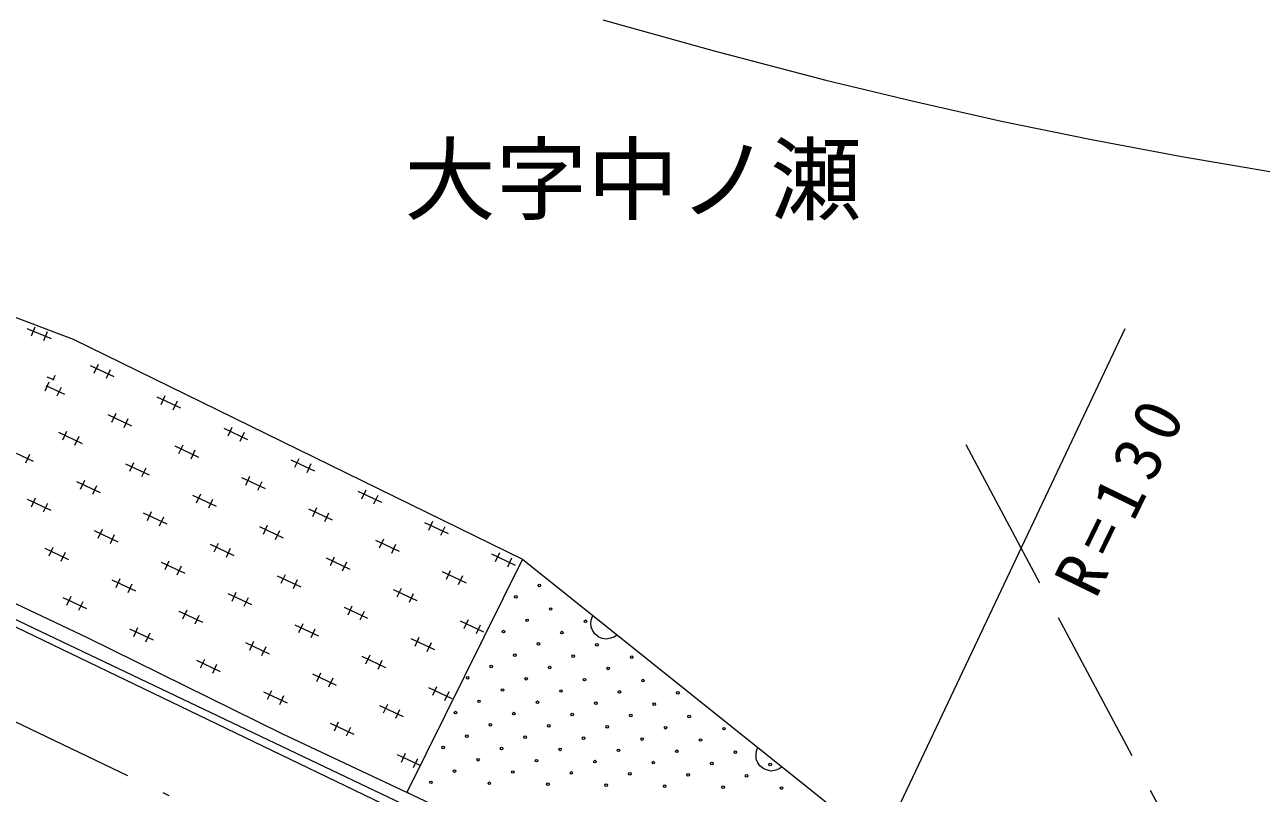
# Model space of a CAD drawing. Units: millimetres, scale not verified. Extents: x -10028 to 629972, y -208161 to 151839.
# Drawn here: x 133336 to 180650, y 60032 to 89455 of the extents above; entities that cross this region are included whole.
import ezdxf
from ezdxf.enums import TextEntityAlignment as Align

# ---------------------------------------------------------------- set-up
doc = ezdxf.new("R2010")
doc.units = ezdxf.units.MM
doc.header["$LTSCALE"] = 1000
doc.linetypes.add('DASHED', pattern=[7.5, 6, -1.5])
doc.linetypes.add('LONG_DASHED_DOTTED', pattern=[15.25, 12, -1.5, 0.25, -1.5])
doc.layers.add('S-BGD', color=7, linetype='Continuous', lineweight=13)
doc.styles.add('ＭＳ ゴシック', font='')
doc.styles.get('ＭＳ ゴシック').set_extended_font_data('MS Gothic')

msp = doc.modelspace()

# ---------------------------------------------------------------- linework, layer by layer
at = {"layer": 'S-BGD'}
for p, q in [((155462, 89643), (159715, 88461)), ((159715, 88461), (163987, 87335)), ((163987, 87335), (167337, 86524)), ((167337, 86524), (170709, 85769)), ((170709, 85769), (174151, 85060)), ((114795, 85106), (135183, 77417)), ((174151, 85060), (177605, 84409)), ((177605, 84409), (181049, 83821)), ((134357, 77428), (133433, 77812)), ((133591, 77540), (133735, 77887)), ((134197, 77695), (134053, 77348)), ((161769, 48943), (175446, 77827)), ((135183, 77417), (152378, 68989)), ((136754, 75973), (135849, 76399)), ((135994, 76120), (136154, 76460)), ((136606, 76247), (136447, 75908)), ((134113, 75442), (134272, 75781)), ((134428, 75867), (134197, 75963)), ((134421, 75852), (134499, 76038)), ((134872, 75295), (134152, 75633)), ((134725, 75568), (134565, 75229)), ((138554, 74918), (138714, 75257)), ((139314, 74771), (138409, 75196)), ((139166, 75044), (139007, 74705)), ((137432, 74092), (136527, 74517)), ((136673, 74239), (136832, 74578)), ((137285, 74366), (137125, 74026)), ((135551, 73413), (134646, 73838)), ((134791, 73560), (134951, 73900)), ((141874, 73568), (140969, 73993)), ((141114, 73715), (141274, 74054)), ((141726, 73842), (141567, 73502)), ((135403, 73687), (135244, 73348)), ((139233, 73036), (139392, 73376)), ((133670, 72735), (133023, 73038)), ((133522, 73008), (133363, 72669)), ((139992, 72889), (139087, 73315)), ((139845, 73163), (139685, 72824)), ((138111, 72211), (137206, 72636)), ((137352, 72358), (137511, 72697)), ((137964, 72484), (137804, 72145)), ((144434, 72365), (143529, 72791)), ((143674, 72512), (143834, 72852)), ((144286, 72639), (144127, 72300)), ((136230, 71532), (135325, 71957)), ((135470, 71679), (135630, 72018)), ((142552, 71687), (141647, 72112)), ((141793, 71834), (141952, 72173)), ((142405, 71960), (142245, 71621)), ((136082, 71806), (135923, 71466)), ((139912, 71155), (140071, 71494)), ((146994, 71163), (146089, 71588)), ((146234, 71310), (146394, 71649)), ((134348, 70853), (133443, 71278)), ((133589, 71000), (133748, 71340)), ((134201, 71127), (134041, 70788)), ((140671, 71008), (139766, 71433)), ((140524, 71282), (140364, 70942)), ((146846, 71437), (146687, 71097)), ((138790, 70329), (137885, 70755)), ((138030, 70476), (138190, 70816)), ((138642, 70603), (138483, 70264)), ((145112, 70484), (144207, 70909)), ((144353, 70631), (144512, 70970)), ((144965, 70758), (144805, 70418)), ((136908, 69651), (136003, 70076)), ((136149, 69798), (136308, 70137)), ((143231, 69805), (142326, 70231)), ((142472, 69952), (142631, 70292)), ((143084, 70079), (142924, 69740)), ((149554, 69960), (148649, 70385)), ((148794, 70107), (148954, 70447)), ((149406, 70234), (149247, 69895)), ((136761, 69924), (136601, 69585)), ((140590, 69274), (140750, 69613)), ((147672, 69282), (146767, 69707)), ((146913, 69428), (147072, 69768)), ((147525, 69555), (147365, 69216)), ((127505, 69296), (161597, 53054)), ((135741, 65984), (128243, 69528)), ((135027, 68972), (134122, 69397)), ((134268, 69119), (134427, 69458)), ((134880, 69246), (134720, 68906)), ((141350, 69127), (140445, 69552)), ((141202, 69400), (141043, 69061)), ((145032, 68750), (145191, 69089)), ((152114, 68758), (151209, 69183)), ((151354, 68905), (151514, 69244)), ((127465, 69058), (162570, 52161)), ((139469, 68448), (138563, 68873)), ((138709, 68595), (138868, 68934)), ((139321, 68722), (139161, 68382)), ((145791, 68603), (144886, 69028)), ((145644, 68877), (145484, 68537)), ((152378, 68989), (147960, 60063)), ((151966, 69031), (151807, 68692)), ((152378, 68989), (165013, 58891)), ((137587, 67769), (136682, 68195)), ((136828, 67916), (136987, 68256)), ((143910, 67924), (143005, 68349)), ((143150, 68071), (143310, 68410)), ((143762, 68198), (143603, 67858)), ((150233, 68079), (149327, 68504)), ((149473, 68226), (149632, 68565)), ((150085, 68353), (149925, 68013)), ((137440, 68043), (137280, 67704)), ((142029, 67245), (141123, 67671)), ((141269, 67392), (141428, 67732)), ((148351, 67400), (147446, 67825)), ((147592, 67547), (147751, 67887)), ((148204, 67674), (148044, 67335)), ((135706, 67091), (134801, 67516)), ((134946, 67238), (135106, 67577)), ((135558, 67364), (135399, 67025)), ((141881, 67519), (141721, 67180)), ((145710, 66868), (145870, 67208)), ((140147, 66567), (139242, 66992)), ((139388, 66714), (139547, 67053)), ((140000, 66840), (139840, 66501)), ((146470, 66721), (145565, 67147)), ((146322, 66995), (146163, 66656)), ((155017, 66703), (155068, 66839)), ((138266, 65888), (137361, 66313)), ((137506, 66035), (137666, 66374)), ((144589, 66043), (143683, 66468)), ((143829, 66190), (143988, 66529)), ((144441, 66317), (144281, 65977)), ((150903, 66201), (150006, 66623)), ((150152, 66344), (150311, 66684)), ((150764, 66471), (150604, 66132)), ((155001, 66567), (155017, 66703)), ((155010, 66391), (155001, 66567)), ((155068, 66252), (155010, 66391)), ((155152, 66131), (155068, 66252)), ((143209, 62294), (135741, 65984)), ((138118, 66162), (137959, 65822)), ((142707, 65364), (141802, 65789)), ((141948, 65511), (142107, 65850)), ((149030, 65519), (148125, 65944)), ((148270, 65666), (148430, 66005)), ((148882, 65793), (148723, 65453)), ((155297, 66015), (155152, 66131)), ((155433, 65960), (155297, 66015)), ((155581, 65934), (155433, 65960)), ((155753, 65966), (155581, 65934)), ((155882, 66012), (155753, 65966)), ((156006, 66090), (155882, 66012)), ((142560, 65638), (142400, 65298)), ((146389, 64987), (146548, 65327)), ((140826, 64685), (139921, 65111)), ((140066, 64832), (140226, 65172)), ((140678, 64959), (140519, 64620)), ((147149, 64840), (146243, 65265)), ((147001, 65114), (146842, 64774)), ((145267, 64161), (144362, 64587)), ((144508, 64308), (144667, 64648)), ((145120, 64435), (144960, 64096)), ((143386, 63483), (142481, 63908)), ((142626, 63630), (142786, 63969)), ((149687, 63648), (148803, 64063)), ((148949, 63784), (149108, 64124)), ((149561, 63911), (149402, 63572)), ((143238, 63757), (143079, 63417)), ((147068, 63106), (147227, 63445)), ((147827, 62959), (146922, 63384)), ((147680, 63233), (147520, 62893)), ((145946, 62280), (145041, 62705)), ((145186, 62427), (145346, 62766)), ((145798, 62554), (145639, 62214)), ((147960, 60063), (143209, 62294)), ((147746, 61224), (147906, 61564)), ((161318, 61518), (161335, 61654)), ((161327, 61342), (161318, 61518)), ((161335, 61654), (161386, 61790)), ((148471, 61094), (147601, 61503)), ((148358, 61351), (148199, 61012)), ((161385, 61203), (161327, 61342)), ((161469, 61082), (161385, 61203)), ((161614, 60966), (161469, 61082)), ((162323, 61041), (162200, 60963)), ((161751, 60911), (161614, 60966)), ((161899, 60885), (161751, 60911)), ((162070, 60917), (161899, 60885)), ((162200, 60963), (162070, 60917)), ((156418, 56070), (147960, 60063))]:
    msp.add_line(p, q, dxfattribs=at)
at = {"layer": 'S-BGD', "linetype": 'DASHED'}
msp.add_line((169349, 73387), (180490, 52476), dxfattribs=at)
at = {"layer": 'S-BGD', "linetype": 'LONG_DASHED_DOTTED'}
msp.add_line((126450, 65905), (161769, 48943), dxfattribs=at)
at = {"layer": 'S-BGD'}
for centre in [(153026, 67987), (152124, 67555), (153459, 67086), (151656, 66221), (152557, 66653), (154793, 66617), (152990, 65752), (153891, 66184), (152088, 65319), (154324, 65283), (155225, 65715), (156560, 65246), (151187, 64886), (153422, 64850), (155658, 64814), (150285, 64454), (152521, 64417), (154756, 64381), (156992, 64345), (151619, 63985), (153855, 63948), (156091, 63912), (158326, 63876), (150718, 63552), (152953, 63516), (155189, 63479), (157425, 63443), (149816, 63120), (152052, 63083), (154287, 63047), (156523, 63011), (158759, 62974), (151150, 62651), (153386, 62614), (155622, 62578), (157857, 62542), (160093, 62505), (150249, 62218), (152484, 62182), (154720, 62145), (156956, 62109), (159192, 62073), (149347, 61785), (151583, 61749), (153819, 61713), (156054, 61676), (158290, 61640), (160526, 61604), (150681, 61317), (152917, 61280), (155153, 61244), (157388, 61207), (159624, 61171), (161860, 61135), (149780, 60884), (152015, 60848), (154251, 60811), (156487, 60775), (158723, 60738), (160958, 60702), (148878, 60451), (151114, 60415), (153350, 60379), (155585, 60342), (157821, 60306), (160057, 60269), (162293, 60233)]:
    msp.add_circle(centre, 49.8, dxfattribs=at)
for centre, start, end in [((150754, 65788), 289.6616, 17.663), ((147976, 60019), 16.0315, 107.7818)]:
    msp.add_arc(centre, 49.8, start, end, dxfattribs=at)

# ---------------------------------------------------------------- texts
at = {"layer": 'S-BGD', "style": 'ＭＳ ゴシック'}
msp.add_text('大字中ノ瀬', height=2566, dxfattribs=at).set_placement((147859, 81482), align=Align.BOTTOM_LEFT)
at = {"layer": 'S-BGD', "insert": (174344, 67423), "char_height": 1833, "attachment_point": 7, "rotation": 64, "style": 'ＭＳ ゴシック'}
msp.add_mtext('\\T1.32;R=130', dxfattribs=at)

doc.saveas('drawing.dxf')
